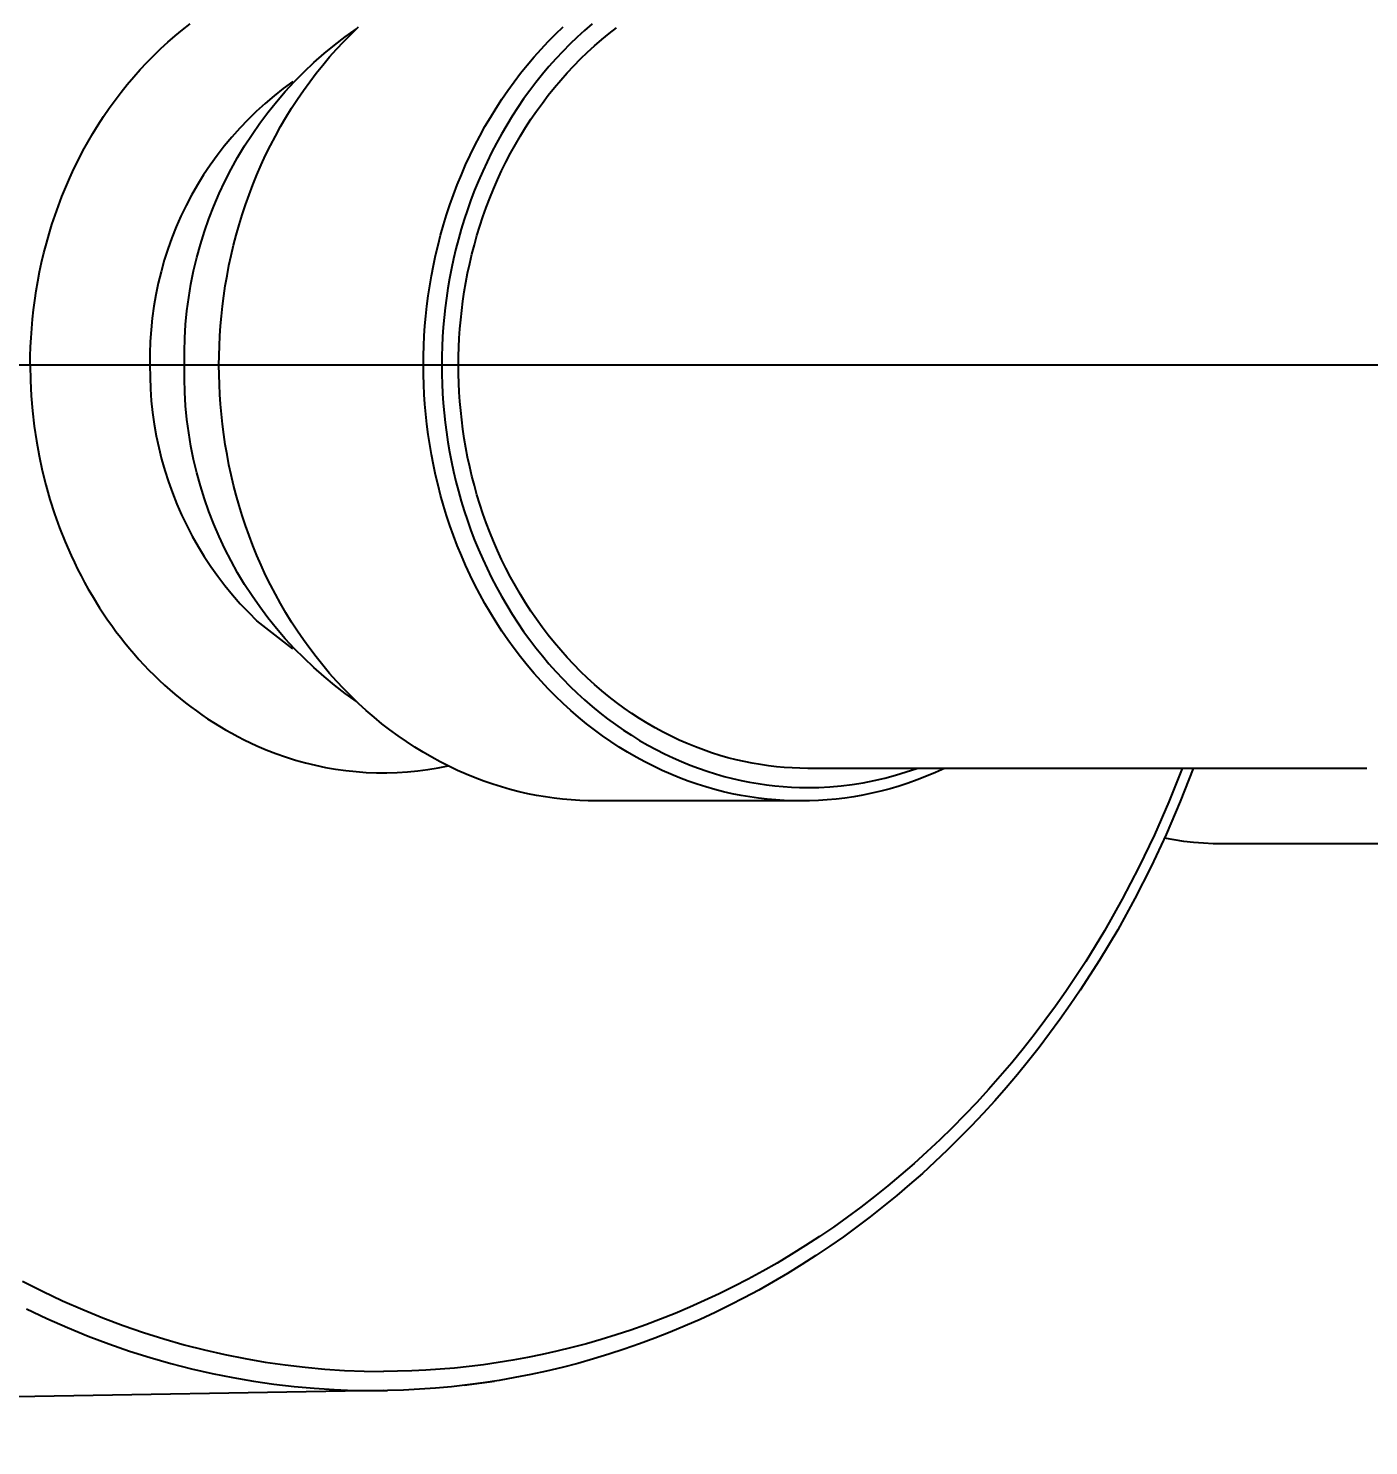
# Model space of a CAD drawing. Header units: metres. Extents: x 198 to 412, y -54 to 17.
# Drawn here: x 253.82543 to 253.86032, y 12.63675 to 12.67366 of the extents above; entities that cross this region are included whole.
import ezdxf

# ---------------------------------------------------------------- set-up
doc = ezdxf.new("R2010")
doc.units = ezdxf.units.M
doc.header["$LTSCALE"] = 10
for name, color, linetype in [('02', 2, 'Continuous'), ('TCOTA', 1, 'Continuous'), ('TM-REVEST', 252, 'Continuous')]:
    doc.layers.add(name, color=color, linetype=linetype)
doc.styles.add('ARIAL', font='arial.ttf')
doc.dimstyles.new('ST-COTA-25', dxfattribs={"dimscale": 0.25, "dimtxt": 0.18, "dimasz": 0.1, "dimexe": 0.18, "dimexo": 0.0625, "dimgap": 0.09, "dimtad": 1, "dimzin": 4, "dimdsep": 46, "dimtxsty": 'ARIAL', "dimblk1": 'COTA_N', "dimblk2": 'COTA_N', "dimsah": 1, "dimcen": 0.09, "dimclrd": 8, "dimclre": 8, "dimclrt": 1, "dimadec": 0, "dimazin": 0, "dimtfac": 1, "dimtix": 1, "dimtmove": 0, "dimatfit": 3, "dimldrblk": 'COTA_N', "dimfxl": 0.18, "dimtolj": 1, "dimtzin": 0, "dimarcsym": 0})

# ---------------------------------------------------------------- blocks, each defined once
blk = doc.blocks.new('A$C4ADF6893')
for p, q in [((0.012469, -0.138637), (0.012469, -0.15002)), ((0.0105, -0.14628), (0.0105, -0.160833)), ((0.012469, -0.15002), (0.012465, -0.150276)), ((0.012452, -0.150532), (0.01243, -0.150786)), ((0.012465, -0.150276), (0.012452, -0.150532)), ((0.0105, -0.150799), (0.011365, -0.151137)), ((0.01243, -0.150786), (0.012401, -0.151041)), ((0.0105, -0.151084), (0.011369, -0.151429)), ((0.011365, -0.151137), (0.012219, -0.151502)), ((0.012363, -0.151294), (0.012316, -0.151545)), ((0.012401, -0.151041), (0.012363, -0.151294)), ((0.011369, -0.151429), (0.012229, -0.151805)), ((0.012219, -0.151502), (0.01306, -0.151894)), ((0.012229, -0.151805), (0.013077, -0.15221)), ((0.01306, -0.151894), (0.013888, -0.152315)), ((0.013077, -0.15221), (0.01391, -0.152644)), ((0.013888, -0.152315), (0.014701, -0.152762)), ((0.01391, -0.152644), (0.014728, -0.153106)), ((0.014701, -0.152762), (0.015498, -0.153237)), ((0.014728, -0.153106), (0.015131, -0.153348)), ((0.015131, -0.153348), (0.015529, -0.153597)), ((0.015498, -0.153237), (0.016279, -0.153739)), ((0.015529, -0.153597), (0.015922, -0.153852)), ((0.015922, -0.153852), (0.01631, -0.154114)), ((0.016279, -0.153739), (0.016662, -0.154)), ((0.01631, -0.154114), (0.016692, -0.154383)), ((0.016662, -0.154), (0.017041, -0.154267)), ((0.017041, -0.154267), (0.017766, -0.154808)), ((0.016692, -0.154383), (0.017069, -0.154658)), ((0.017069, -0.154658), (0.01744, -0.154939)), ((0.01744, -0.154939), (0.017806, -0.155226)), ((0.017766, -0.154808), (0.018121, -0.155088)), ((0.017806, -0.155226), (0.018165, -0.15552)), ((0.018121, -0.155088), (0.018471, -0.155374)), ((0.018471, -0.155374), (0.018816, -0.155666)), ((0.018165, -0.15552), (0.018517, -0.155819)), ((0.018816, -0.155666), (0.019156, -0.155965)), ((0.018517, -0.155819), (0.018863, -0.156124)), ((0.018863, -0.156124), (0.019203, -0.156435)), ((0.019156, -0.155965), (0.01949, -0.156269)), ((0.019203, -0.156435), (0.019535, -0.156751)), ((0.01949, -0.156269), (0.019819, -0.15658)), ((0.019535, -0.156751), (0.01986, -0.157072)), ((0.019819, -0.15658), (0.020134, -0.156889)), ((0.01986, -0.157072), (0.020178, -0.157398)), ((0.020134, -0.156889), (0.020444, -0.157203)), ((0.020444, -0.157203), (0.020749, -0.157524)), ((0.0105, -0.157275), (0.010607, -0.157509)), ((0.010607, -0.157509), (0.010706, -0.157744)), ((0.020178, -0.157398), (0.020489, -0.157729)), ((0.020749, -0.157524), (0.021047, -0.157849)), ((0.010706, -0.157744), (0.010798, -0.15798)), ((0.020489, -0.157729), (0.020792, -0.158065)), ((0.021047, -0.157849), (0.021339, -0.158181)), ((0.010594, -0.158267), (0.0105, -0.157993)), ((0.010678, -0.158544), (0.010594, -0.158267)), ((0.010798, -0.15798), (0.010883, -0.158216)), ((0.010883, -0.158216), (0.01096, -0.158453)), ((0.020792, -0.158065), (0.021087, -0.158405)), ((0.021339, -0.158181), (0.021625, -0.158517)), ((0.010753, -0.158824), (0.010678, -0.158544)), ((0.01096, -0.158453), (0.01103, -0.158689)), ((0.01103, -0.158689), (0.011092, -0.158926)), ((0.021087, -0.158405), (0.021375, -0.158749)), ((0.021625, -0.158517), (0.021905, -0.158859)), ((0.010818, -0.159107), (0.010753, -0.158824)), ((0.011092, -0.158926), (0.011148, -0.159161)), ((0.021375, -0.158749), (0.021654, -0.159097)), ((0.021905, -0.158859), (0.022178, -0.159206)), ((0.010873, -0.159391), (0.010818, -0.159107)), ((0.010919, -0.159677), (0.010873, -0.159391)), ((0.011148, -0.159161), (0.011197, -0.159397)), ((0.011197, -0.159397), (0.011238, -0.159631)), ((0.021654, -0.159097), (0.021926, -0.15945)), ((0.021926, -0.15945), (0.02219, -0.159806)), ((0.022178, -0.159206), (0.022441, -0.159552)), ((0.010954, -0.159965), (0.010919, -0.159677)), ((0.011238, -0.159631), (0.011273, -0.159864)), ((0.02219, -0.159806), (0.022445, -0.160165)), ((0.022441, -0.159552), (0.022697, -0.159904)), ((0.010979, -0.160254), (0.010954, -0.159965)), ((0.011273, -0.159864), (0.011301, -0.160096)), ((0.011301, -0.160096), (0.011323, -0.160327)), ((0.022445, -0.160165), (0.022692, -0.160527)), ((0.022697, -0.159904), (0.022946, -0.16026)), ((0.010995, -0.160543), (0.010979, -0.160254)), ((0.011, -0.160833), (0.010995, -0.160543)), ((0.011323, -0.160327), (0.011338, -0.160556)), ((0.011338, -0.160556), (0.011347, -0.160783)), ((0.022692, -0.160527), (0.02293, -0.160893)), ((0.022946, -0.16026), (0.023188, -0.160621)), ((0.0105, -0.160833), (0.010497, -0.161035)), ((0.010997, -0.161044), (0.011, -0.160833)), ((0.011347, -0.160783), (0.01135, -0.161008)), ((0.02293, -0.160893), (0.02316, -0.161261)), ((0.023188, -0.160621), (0.023423, -0.160986)), ((0.01049, -0.161238), (0.010476, -0.161443)), ((0.010497, -0.161035), (0.01049, -0.161238)), ((0.010975, -0.161472), (0.010989, -0.161258)), ((0.010989, -0.161258), (0.010997, -0.161044)), ((0.011347, -0.161226), (0.011339, -0.161446)), ((0.01135, -0.161008), (0.011347, -0.161226)), ((0.01135, -0.161117), (0.01135, -0.16633)), ((0.02316, -0.161261), (0.023382, -0.161632)), ((0.023423, -0.160986), (0.023651, -0.161356)), ((0.010458, -0.16165), (0.010433, -0.161858)), ((0.010476, -0.161443), (0.010458, -0.16165)), ((0.010956, -0.161689), (0.010975, -0.161472)), ((0.011339, -0.161446), (0.011324, -0.161668)), ((0.023382, -0.161632), (0.023595, -0.162005)), ((0.023651, -0.161356), (0.023872, -0.161731)), ((0.010433, -0.161858), (0.010403, -0.162067)), ((0.010898, -0.162126), (0.01093, -0.161907)), ((0.01093, -0.161907), (0.010956, -0.161689)), ((0.011304, -0.161891), (0.011278, -0.162116)), ((0.011324, -0.161668), (0.011304, -0.161891)), ((0.023595, -0.162005), (0.0238, -0.162381)), ((0.023872, -0.161731), (0.024086, -0.162109)), ((0.010367, -0.162277), (0.010325, -0.162488)), ((0.010403, -0.162067), (0.010367, -0.162277)), ((0.010816, -0.162566), (0.01086, -0.162346)), ((0.01086, -0.162346), (0.010898, -0.162126)), ((0.011245, -0.162342), (0.011206, -0.162569)), ((0.011278, -0.162116), (0.011245, -0.162342)), ((0.0238, -0.162381), (0.023996, -0.162758)), ((0.024086, -0.162109), (0.024288, -0.162484)), ((0.010277, -0.162699), (0.010222, -0.162911)), ((0.010325, -0.162488), (0.010277, -0.162699)), ((0.010766, -0.162788), (0.010816, -0.162566)), ((0.011206, -0.162569), (0.011161, -0.162797)), ((0.023996, -0.162758), (0.024183, -0.163137)), ((0.024288, -0.162484), (0.024483, -0.162863)), ((0.010162, -0.163123), (0.010095, -0.163335)), ((0.010222, -0.162911), (0.010162, -0.163123)), ((0.010645, -0.163232), (0.010709, -0.16301)), ((0.010709, -0.16301), (0.010766, -0.162788)), ((0.011108, -0.163025), (0.01105, -0.163254)), ((0.011161, -0.162797), (0.011108, -0.163025)), ((0.024183, -0.163137), (0.024362, -0.163518)), ((0.024483, -0.162863), (0.02467, -0.163246)), ((0.010095, -0.163335), (0.010021, -0.163547)), ((0.010499, -0.163677), (0.010575, -0.163454)), ((0.010575, -0.163454), (0.010645, -0.163232)), ((0.010984, -0.163483), (0.010912, -0.163713)), ((0.01105, -0.163254), (0.010984, -0.163483)), ((0.02467, -0.163246), (0.024849, -0.163632)), ((0.009942, -0.163759), (0.009855, -0.16397)), ((0.010021, -0.163547), (0.009942, -0.163759)), ((0.010415, -0.163898), (0.010499, -0.163677)), ((0.010912, -0.163713), (0.010833, -0.163942)), ((0.024362, -0.163518), (0.024532, -0.1639)), ((0.024849, -0.163632), (0.025021, -0.164022)), ((0.009763, -0.16418), (0.009664, -0.16439)), ((0.009855, -0.16397), (0.009763, -0.16418)), ((0.010228, -0.16434), (0.010325, -0.16412)), ((0.010325, -0.16412), (0.010415, -0.163898)), ((0.010746, -0.164171), (0.010653, -0.164399)), ((0.010833, -0.163942), (0.010746, -0.164171)), ((0.024532, -0.1639), (0.024693, -0.164283)), ((0.025021, -0.164022), (0.025186, -0.164415)), ((0.009558, -0.164598), (0.009446, -0.164805)), ((0.009664, -0.16439), (0.009558, -0.164598)), ((0.010013, -0.164777), (0.010124, -0.164559)), ((0.010124, -0.164559), (0.010228, -0.16434)), ((0.010653, -0.164399), (0.010553, -0.164626)), ((0.024693, -0.164283), (0.024846, -0.164666)), ((0.025186, -0.164415), (0.025342, -0.164812)), ((0.009446, -0.164805), (0.009327, -0.16501)), ((0.009895, -0.164994), (0.010013, -0.164777)), ((0.010446, -0.164853), (0.010332, -0.165078)), ((0.010553, -0.164626), (0.010446, -0.164853)), ((0.024846, -0.164666), (0.024991, -0.165051)), ((0.025342, -0.164812), (0.02549, -0.165211)), ((0.009202, -0.165213), (0.00907, -0.165414)), ((0.009327, -0.16501), (0.009202, -0.165213)), ((0.00964, -0.165422), (0.009771, -0.165209)), ((0.009771, -0.165209), (0.009895, -0.164994)), ((0.01021, -0.165301), (0.010082, -0.165523)), ((0.010332, -0.165078), (0.01021, -0.165301)), ((0.024991, -0.165051), (0.025127, -0.165436)), ((0.02549, -0.165211), (0.025628, -0.165608)), ((0.008933, -0.165613), (0.008788, -0.165809)), ((0.00907, -0.165414), (0.008933, -0.165613)), ((0.009358, -0.165841), (0.009502, -0.165632)), ((0.009502, -0.165632), (0.00964, -0.165422)), ((0.010082, -0.165523), (0.009947, -0.165743)), ((0.025127, -0.165436), (0.025254, -0.165821)), ((0.025628, -0.165608), (0.025759, -0.166008)), ((-0.008638, -0.166003), (-0.008788, -0.165809)), ((-0.008482, -0.166194), (-0.008638, -0.166003)), ((0.008638, -0.166003), (0.008482, -0.166194)), ((0.008788, -0.165809), (0.008638, -0.166003)), ((0.00905, -0.166249), (0.009207, -0.166046)), ((0.009207, -0.166046), (0.009358, -0.165841)), ((0.009805, -0.16596), (0.009656, -0.166175)), ((0.009947, -0.165743), (0.009805, -0.16596)), ((0.025254, -0.165821), (0.025373, -0.166207)), ((0.025759, -0.166008), (0.025881, -0.166411)), ((-0.008886, -0.166449), (-0.008716, -0.166645)), ((-0.00832, -0.166381), (-0.008482, -0.166194)), ((-0.008152, -0.166565), (-0.00832, -0.166381)), ((0.00832, -0.166381), (0.008152, -0.166565)), ((0.008482, -0.166194), (0.00832, -0.166381)), ((0.008716, -0.166645), (0.008886, -0.166449)), ((0.008886, -0.166449), (0.00905, -0.166249)), ((0.0095, -0.166387), (0.009338, -0.166597)), ((0.009656, -0.166175), (0.0095, -0.166387)), ((0.01135, -0.16633), (0.011347, -0.166548)), ((0.025373, -0.166207), (0.025484, -0.166592)), ((0.025881, -0.166411), (0.025995, -0.166815)), ((-0.008716, -0.166645), (-0.00854, -0.166838)), ((-0.007978, -0.166746), (-0.008152, -0.166565)), ((-0.007799, -0.166922), (-0.007978, -0.166746)), ((0.007978, -0.166746), (0.007799, -0.166922)), ((0.008152, -0.166565), (0.007978, -0.166746)), ((0.00854, -0.166838), (0.008716, -0.166645)), ((0.009169, -0.166803), (0.008993, -0.167005)), ((0.009338, -0.166597), (0.009169, -0.166803)), ((0.011339, -0.166769), (0.011324, -0.16699)), ((0.011347, -0.166548), (0.011339, -0.166769)), ((0.025484, -0.166592), (0.025586, -0.166977)), ((0.025995, -0.166815), (0.026101, -0.167223)), ((-0.00854, -0.166838), (-0.008358, -0.167027)), ((-0.008358, -0.167027), (-0.00817, -0.167212)), ((-0.007614, -0.167095), (-0.007799, -0.166922)), ((-0.007425, -0.167264), (-0.007614, -0.167095)), ((0.007614, -0.167095), (0.007425, -0.167264)), ((0.007799, -0.166922), (0.007614, -0.167095)), ((0.00817, -0.167212), (0.008358, -0.167027)), ((0.008358, -0.167027), (0.00854, -0.166838)), ((0.008993, -0.167005), (0.008812, -0.167204)), ((0.011324, -0.16699), (0.011304, -0.167214)), ((0.025586, -0.166977), (0.02568, -0.167362)), ((-0.008624, -0.167399), (-0.008812, -0.167204)), ((-0.00843, -0.16759), (-0.008624, -0.167399)), ((-0.00817, -0.167212), (-0.007977, -0.167393)), ((-0.007977, -0.167393), (-0.007778, -0.16757)), ((-0.007778, -0.16757), (-0.007574, -0.167742)), ((-0.00723, -0.167428), (-0.007425, -0.167264)), ((-0.007031, -0.167588), (-0.00723, -0.167428)), ((0.00723, -0.167428), (0.007031, -0.167588)), ((0.007425, -0.167264), (0.00723, -0.167428)), ((0.007574, -0.167742), (0.007778, -0.16757)), ((0.007778, -0.16757), (0.007977, -0.167393)), ((0.007977, -0.167393), (0.00817, -0.167212)), ((0.008624, -0.167399), (0.00843, -0.16759)), ((0.008812, -0.167204), (0.008624, -0.167399)), ((0.011278, -0.167438), (0.011245, -0.167664)), ((0.011304, -0.167214), (0.011278, -0.167438)), ((0.02568, -0.167362), (0.025766, -0.167746)), ((0.026101, -0.167223), (0.026198, -0.167632)), ((-0.008231, -0.167777), (-0.00843, -0.16759)), ((-0.008026, -0.167959), (-0.008231, -0.167777)), ((-0.007574, -0.167742), (-0.007365, -0.167909)), ((-0.007365, -0.167909), (-0.007152, -0.168072)), ((-0.006826, -0.167743), (-0.007031, -0.167588)), ((-0.006618, -0.167893), (-0.006826, -0.167743)), ((-0.006406, -0.168039), (-0.006618, -0.167893)), ((0.006618, -0.167893), (0.006406, -0.168039)), ((0.006826, -0.167743), (0.006618, -0.167893)), ((0.007031, -0.167588), (0.006826, -0.167743)), ((0.007152, -0.168072), (0.007365, -0.167909)), ((0.007365, -0.167909), (0.007574, -0.167742)), ((0.008231, -0.167777), (0.008026, -0.167959)), ((0.00843, -0.16759), (0.008231, -0.167777)), ((0.011206, -0.167891), (0.011161, -0.168119)), ((0.011245, -0.167664), (0.011206, -0.167891)), ((0.025766, -0.167746), (0.025844, -0.168129)), ((0.026198, -0.167632), (0.026287, -0.168043)), ((-0.007815, -0.168137), (-0.008026, -0.167959)), ((-0.0076, -0.16831), (-0.007815, -0.168137)), ((-0.007152, -0.168072), (-0.006933, -0.16823)), ((-0.006933, -0.16823), (-0.006711, -0.168382)), ((-0.006189, -0.168179), (-0.006406, -0.168039)), ((-0.005969, -0.168315), (-0.006189, -0.168179)), ((0.006189, -0.168179), (0.005969, -0.168315)), ((0.006406, -0.168039), (0.006189, -0.168179)), ((0.006711, -0.168382), (0.006933, -0.16823)), ((0.006933, -0.16823), (0.007152, -0.168072)), ((0.007815, -0.168137), (0.0076, -0.16831)), ((0.008026, -0.167959), (0.007815, -0.168137)), ((0.011161, -0.168119), (0.011108, -0.168348)), ((0.025844, -0.168129), (0.025914, -0.168511)), ((0.026287, -0.168043), (0.026368, -0.168456)), ((-0.007379, -0.168477), (-0.0076, -0.16831)), ((-0.007154, -0.16864), (-0.007379, -0.168477)), ((-0.006924, -0.168797), (-0.007154, -0.16864)), ((-0.006711, -0.168382), (-0.006484, -0.168529)), ((-0.006484, -0.168529), (-0.006253, -0.168671)), ((-0.006253, -0.168671), (-0.006019, -0.168807)), ((-0.005746, -0.168445), (-0.005969, -0.168315)), ((-0.005519, -0.16857), (-0.005746, -0.168445)), ((-0.005289, -0.168689), (-0.005519, -0.16857)), ((0.005519, -0.16857), (0.005289, -0.168689)), ((0.005746, -0.168445), (0.005519, -0.16857)), ((0.005969, -0.168315), (0.005746, -0.168445)), ((0.006019, -0.168807), (0.006253, -0.168671)), ((0.006253, -0.168671), (0.006484, -0.168529)), ((0.006484, -0.168529), (0.006711, -0.168382)), ((0.007154, -0.16864), (0.006924, -0.168797)), ((0.007379, -0.168477), (0.007154, -0.16864)), ((0.0076, -0.16831), (0.007379, -0.168477)), ((0.01105, -0.168577), (0.010984, -0.168806)), ((0.011108, -0.168348), (0.01105, -0.168577)), ((0.025914, -0.168511), (0.025977, -0.168892)), ((0.026368, -0.168456), (0.026439, -0.168867)), ((-0.00669, -0.168949), (-0.006924, -0.168797)), ((-0.006452, -0.169095), (-0.00669, -0.168949)), ((-0.006019, -0.168807), (-0.005782, -0.168938)), ((-0.005782, -0.168938), (-0.005541, -0.169063)), ((-0.005057, -0.168803), (-0.005289, -0.168689)), ((-0.004823, -0.168911), (-0.005057, -0.168803)), ((-0.004586, -0.169014), (-0.004823, -0.168911)), ((-0.004347, -0.169111), (-0.004586, -0.169014)), ((0.004586, -0.169014), (0.004347, -0.169111)), ((0.004823, -0.168911), (0.004586, -0.169014)), ((0.005057, -0.168803), (0.004823, -0.168911)), ((0.005289, -0.168689), (0.005057, -0.168803)), ((0.005541, -0.169063), (0.005782, -0.168938)), ((0.005782, -0.168938), (0.006019, -0.168807)), ((0.00669, -0.168949), (0.006452, -0.169095)), ((0.006924, -0.168797), (0.00669, -0.168949)), ((0.010912, -0.169035), (0.010833, -0.169265)), ((0.010984, -0.168806), (0.010912, -0.169035)), ((0.025977, -0.168892), (0.026031, -0.169271)), ((0.026439, -0.168867), (0.026502, -0.16928)), ((0.026567, -0.169781), (0.026458, -0.168988)), ((-0.006211, -0.169236), (-0.006452, -0.169095)), ((-0.005966, -0.169371), (-0.006211, -0.169236)), ((-0.005718, -0.1695), (-0.005966, -0.169371)), ((-0.005541, -0.169063), (-0.005298, -0.169183)), ((-0.005298, -0.169183), (-0.005052, -0.169296)), ((-0.005052, -0.169296), (-0.004804, -0.169404)), ((-0.004804, -0.169404), (-0.004554, -0.169506)), ((-0.004107, -0.169203), (-0.004347, -0.169111)), ((-0.003865, -0.169289), (-0.004107, -0.169203)), ((-0.003622, -0.169369), (-0.003865, -0.169289)), ((-0.003378, -0.169444), (-0.003622, -0.169369)), ((0.003622, -0.169369), (0.003378, -0.169444)), ((0.003865, -0.169289), (0.003622, -0.169369)), ((0.004107, -0.169203), (0.003865, -0.169289)), ((0.004347, -0.169111), (0.004107, -0.169203)), ((0.004554, -0.169506), (0.004804, -0.169404)), ((0.004804, -0.169404), (0.005052, -0.169296)), ((0.005052, -0.169296), (0.005298, -0.169183)), ((0.005298, -0.169183), (0.005541, -0.169063)), ((0.005966, -0.169371), (0.005718, -0.1695)), ((0.006211, -0.169236), (0.005966, -0.169371)), ((0.006452, -0.169095), (0.006211, -0.169236)), ((0.010833, -0.169265), (0.010746, -0.169493)), ((0.026031, -0.169271), (0.026078, -0.16965)), ((0.026502, -0.16928), (0.026557, -0.169694)), ((-0.005467, -0.169623), (-0.005718, -0.1695)), ((-0.005213, -0.16974), (-0.005467, -0.169623)), ((-0.004957, -0.169851), (-0.005213, -0.16974)), ((-0.004554, -0.169506), (-0.004302, -0.169602)), ((-0.004302, -0.169602), (-0.004049, -0.169692)), ((-0.004049, -0.169692), (-0.003795, -0.169776)), ((-0.003795, -0.169776), (-0.003539, -0.169854)), ((-0.003134, -0.169513), (-0.003378, -0.169444)), ((-0.002889, -0.169576), (-0.003134, -0.169513)), ((-0.002644, -0.169634), (-0.002889, -0.169576)), ((-0.002399, -0.169687), (-0.002644, -0.169634)), ((-0.002155, -0.169734), (-0.002399, -0.169687)), ((-0.001911, -0.169776), (-0.002155, -0.169734)), ((-0.001667, -0.169812), (-0.001911, -0.169776)), ((0.001911, -0.169776), (0.001667, -0.169812)), ((0.002155, -0.169734), (0.001911, -0.169776)), ((0.002399, -0.169687), (0.002155, -0.169734)), ((0.002644, -0.169634), (0.002399, -0.169687)), ((0.002889, -0.169576), (0.002644, -0.169634)), ((0.003134, -0.169513), (0.002889, -0.169576)), ((0.003378, -0.169444), (0.003134, -0.169513)), ((0.003539, -0.169854), (0.003795, -0.169776)), ((0.003795, -0.169776), (0.004049, -0.169692)), ((0.004049, -0.169692), (0.004302, -0.169602)), ((0.004302, -0.169602), (0.004554, -0.169506)), ((0.005213, -0.16974), (0.004957, -0.169851)), ((0.005467, -0.169623), (0.005213, -0.16974)), ((0.005718, -0.1695), (0.005467, -0.169623)), ((0.010653, -0.169722), (0.010553, -0.169949)), ((0.010746, -0.169493), (0.010653, -0.169722)), ((0.026078, -0.16965), (0.026117, -0.170026)), ((0.026557, -0.169694), (0.026603, -0.170109)), ((-0.004699, -0.169957), (-0.004957, -0.169851)), ((-0.004439, -0.170055), (-0.004699, -0.169957)), ((-0.004178, -0.170148), (-0.004439, -0.170055)), ((-0.003915, -0.170235), (-0.004178, -0.170148)), ((-0.003539, -0.169854), (-0.003283, -0.169926)), ((-0.003283, -0.169926), (-0.003027, -0.169993)), ((-0.003027, -0.169993), (-0.00277, -0.170053)), ((-0.00277, -0.170053), (-0.002514, -0.170108)), ((-0.002514, -0.170108), (-0.002257, -0.170158)), ((-0.001425, -0.169843), (-0.001667, -0.169812)), ((-0.001183, -0.169869), (-0.001425, -0.169843)), ((-0.000943, -0.169891), (-0.001183, -0.169869)), ((-0.000705, -0.169907), (-0.000943, -0.169891)), ((-0.000468, -0.169918), (-0.000705, -0.169907)), ((-0.000233, -0.169925), (-0.000468, -0.169918)), ((0, -0.169927), (-0.000233, -0.169925)), ((0.000233, -0.169925), (0, -0.169927)), ((0.000468, -0.169918), (0.000233, -0.169925)), ((0.000705, -0.169907), (0.000468, -0.169918)), ((0.000943, -0.169891), (0.000705, -0.169907)), ((0.001183, -0.169869), (0.000943, -0.169891)), ((0.001425, -0.169843), (0.001183, -0.169869)), ((0.001667, -0.169812), (0.001425, -0.169843)), ((0.002257, -0.170158), (0.002514, -0.170108)), ((0.002514, -0.170108), (0.00277, -0.170053)), ((0.00277, -0.170053), (0.003027, -0.169993)), ((0.003027, -0.169993), (0.003283, -0.169926)), ((0.003283, -0.169926), (0.003539, -0.169854)), ((0.004178, -0.170148), (0.003915, -0.170235)), ((0.004439, -0.170055), (0.004178, -0.170148)), ((0.004699, -0.169957), (0.004439, -0.170055)), ((0.004957, -0.169851), (0.004699, -0.169957)), ((0.010553, -0.169949), (0.010446, -0.170175)), ((0.026117, -0.170026), (0.026149, -0.170401)), ((0.026603, -0.170109), (0.026641, -0.170525)), ((-0.003652, -0.170316), (-0.003915, -0.170235)), ((-0.003388, -0.17039), (-0.003652, -0.170316)), ((-0.003123, -0.170459), (-0.003388, -0.17039)), ((-0.002858, -0.170522), (-0.003123, -0.170459)), ((-0.002594, -0.170579), (-0.002858, -0.170522)), ((-0.002257, -0.170158), (-0.002002, -0.170201)), ((-0.002002, -0.170201), (-0.001747, -0.17024)), ((-0.001747, -0.17024), (-0.001493, -0.170272)), ((-0.001493, -0.170272), (-0.00124, -0.1703)), ((-0.00124, -0.1703), (-0.000988, -0.170322)), ((-0.000988, -0.170322), (-0.000739, -0.170339)), ((-0.000739, -0.170339), (-0.00049, -0.170351)), ((-0.00049, -0.170351), (-0.000244, -0.170358)), ((-0.000244, -0.170358), (0, -0.170361)), ((0, -0.170361), (0.000244, -0.170358)), ((0.000244, -0.170358), (0.00049, -0.170351)), ((0.00049, -0.170351), (0.000739, -0.170339)), ((0.000739, -0.170339), (0.000988, -0.170322)), ((0.000988, -0.170322), (0.00124, -0.1703)), ((0.00124, -0.1703), (0.001493, -0.170272)), ((0.001493, -0.170272), (0.001747, -0.17024)), ((0.001747, -0.17024), (0.002002, -0.170201)), ((0.002002, -0.170201), (0.002257, -0.170158)), ((0.002858, -0.170522), (0.002594, -0.170579)), ((0.003123, -0.170459), (0.002858, -0.170522)), ((0.003388, -0.17039), (0.003123, -0.170459)), ((0.003652, -0.170316), (0.003388, -0.17039)), ((0.003915, -0.170235), (0.003652, -0.170316)), ((0.010332, -0.1704), (0.01021, -0.170624)), ((0.010446, -0.170175), (0.010332, -0.1704)), ((0.010489, -0.170456), (0.010437, -0.170193)), ((0.010532, -0.170721), (0.010489, -0.170456)), ((0.026149, -0.170401), (0.026173, -0.170774)), ((-0.002329, -0.170629), (-0.002594, -0.170579)), ((-0.002065, -0.170674), (-0.002329, -0.170629)), ((-0.001802, -0.170714), (-0.002065, -0.170674)), ((-0.00154, -0.170748), (-0.001802, -0.170714)), ((-0.001279, -0.170776), (-0.00154, -0.170748)), ((-0.00102, -0.170799), (-0.001279, -0.170776)), ((-0.000762, -0.170816), (-0.00102, -0.170799)), ((-0.000506, -0.170829), (-0.000762, -0.170816)), ((-0.000252, -0.170836), (-0.000506, -0.170829)), ((0, -0.170839), (-0.000252, -0.170836)), ((0.000252, -0.170836), (0, -0.170839)), ((0.000506, -0.170829), (0.000252, -0.170836)), ((0.000762, -0.170816), (0.000506, -0.170829)), ((0.00102, -0.170799), (0.000762, -0.170816)), ((0.001279, -0.170776), (0.00102, -0.170799)), ((0.00154, -0.170748), (0.001279, -0.170776)), ((0.001802, -0.170714), (0.00154, -0.170748)), ((0.002065, -0.170674), (0.001802, -0.170714)), ((0.002329, -0.170629), (0.002065, -0.170674)), ((0.002594, -0.170579), (0.002329, -0.170629)), ((0.010082, -0.170846), (0.009947, -0.171065)), ((0.01021, -0.170624), (0.010082, -0.170846)), ((0.010567, -0.170987), (0.010532, -0.170721)), ((0.026173, -0.170774), (0.026191, -0.171144)), ((0.026641, -0.170525), (0.02667, -0.170942)), ((0.009947, -0.171065), (0.009805, -0.171283)), ((0.010592, -0.171254), (0.010567, -0.170987)), ((0.010608, -0.171521), (0.010592, -0.171254)), ((0.026191, -0.171144), (0.026201, -0.171513)), ((0.02667, -0.170942), (0.02669, -0.171359)), ((0.009656, -0.171498), (0.0095, -0.17171)), ((0.009805, -0.171283), (0.009656, -0.171498)), ((0.010616, -0.171789), (0.010608, -0.171521)), ((0.026201, -0.171513), (0.026205, -0.171879)), ((0.02669, -0.171359), (0.026701, -0.171777)), ((0.009338, -0.171919), (0.009169, -0.172125)), ((0.0095, -0.17171), (0.009338, -0.171919)), ((0.010615, -0.172058), (0.010616, -0.171789)), ((0.026198, -0.172383), (0.026205, -0.171879)), ((0.026705, -0.172127), (0.026701, -0.171777)), ((0.026703, -0.171871), (0.027247, -0.203008)), ((0.008993, -0.172328), (0.008812, -0.172527)), ((0.009169, -0.172125), (0.008993, -0.172328)), ((0.010585, -0.172593), (0.010604, -0.172325)), ((0.010604, -0.172325), (0.010615, -0.172058)), ((0.026698, -0.17264), (0.026705, -0.172127)), ((-0.008624, -0.172722), (-0.008812, -0.172527)), ((-0.008551, -0.172872), (-0.008757, -0.172585)), ((-0.00843, -0.172913), (-0.008624, -0.172722)), ((0.008624, -0.172722), (0.00843, -0.172913)), ((0.008757, -0.172585), (0.008551, -0.172872)), ((0.008812, -0.172527), (0.008624, -0.172722)), ((0.010557, -0.17286), (0.010585, -0.172593)), ((0.026178, -0.172891), (0.026198, -0.172383)), ((0.026678, -0.173158), (0.026698, -0.17264)), ((-0.008336, -0.173152), (-0.008551, -0.172872)), ((-0.008231, -0.1731), (-0.00843, -0.172913)), ((-0.008026, -0.173282), (-0.008231, -0.1731)), ((0.008231, -0.1731), (0.008026, -0.173282)), ((0.00843, -0.172913), (0.008231, -0.1731)), ((0.008551, -0.172872), (0.008336, -0.173152)), ((0.01052, -0.173125), (0.010557, -0.17286)), ((0.026145, -0.173403), (0.026178, -0.172891)), ((-0.008112, -0.173425), (-0.008336, -0.173152)), ((-0.007878, -0.17369), (-0.008112, -0.173425)), ((-0.007815, -0.173459), (-0.008026, -0.173282)), ((-0.0076, -0.173632), (-0.007815, -0.173459)), ((0.007815, -0.173459), (0.0076, -0.173632)), ((0.008026, -0.173282), (0.007815, -0.173459)), ((0.008112, -0.173425), (0.007878, -0.17369)), ((0.008336, -0.173152), (0.008112, -0.173425)), ((0.010419, -0.173652), (0.010474, -0.17339)), ((0.010474, -0.17339), (0.01052, -0.173125)), ((0.026099, -0.173919), (0.026145, -0.173403)), ((0.026644, -0.17368), (0.026678, -0.173158)), ((-0.007635, -0.173947), (-0.007878, -0.17369)), ((-0.007379, -0.1738), (-0.0076, -0.173632)), ((-0.007154, -0.173963), (-0.007379, -0.1738)), ((0.007379, -0.1738), (0.007154, -0.173963)), ((0.0076, -0.173632), (0.007379, -0.1738)), ((0.007878, -0.17369), (0.007635, -0.173947)), ((0.010356, -0.173913), (0.010419, -0.173652)), ((0.026597, -0.174205), (0.026644, -0.17368)), ((-0.007384, -0.174195), (-0.007635, -0.173947)), ((-0.007124, -0.174435), (-0.007384, -0.174195)), ((-0.006924, -0.17412), (-0.007154, -0.173963)), ((-0.00669, -0.174272), (-0.006924, -0.17412)), ((0.006924, -0.17412), (0.00669, -0.174272)), ((0.007154, -0.173963), (0.006924, -0.17412)), ((0.007384, -0.174195), (0.007124, -0.174435)), ((0.007635, -0.173947), (0.007384, -0.174195)), ((0.010203, -0.174427), (0.010284, -0.174171)), ((0.010284, -0.174171), (0.010356, -0.173913)), ((0.026038, -0.174437), (0.026099, -0.173919)), ((0.026534, -0.174734), (0.026597, -0.174205)), ((-0.007386, -0.174239), (-0.007204, -0.174487)), ((-0.007204, -0.174487), (-0.007014, -0.174728)), ((-0.006856, -0.174665), (-0.007124, -0.174435)), ((-0.006452, -0.174418), (-0.00669, -0.174272)), ((-0.006211, -0.174559), (-0.006452, -0.174418)), ((-0.005966, -0.174694), (-0.006211, -0.174559)), ((0.006211, -0.174559), (0.005966, -0.174694)), ((0.006452, -0.174418), (0.006211, -0.174559)), ((0.00669, -0.174272), (0.006452, -0.174418)), ((0.007386, -0.174239), (0.006655, -0.175176)), ((0.007124, -0.174435), (0.006856, -0.174665)), ((0.010114, -0.17468), (0.010203, -0.174427)), ((0.025962, -0.174959), (0.026038, -0.174437)), ((-0.007014, -0.174728), (-0.006815, -0.174962)), ((-0.006581, -0.174887), (-0.006856, -0.174665)), ((-0.006298, -0.175099), (-0.006581, -0.174887)), ((-0.005718, -0.174823), (-0.005966, -0.174694)), ((-0.005467, -0.174946), (-0.005718, -0.174823)), ((-0.005213, -0.175063), (-0.005467, -0.174946)), ((0.005467, -0.174946), (0.005213, -0.175063)), ((0.005718, -0.174823), (0.005467, -0.174946)), ((0.005966, -0.174694), (0.005718, -0.174823)), ((0.006581, -0.174887), (0.006298, -0.175099)), ((0.006856, -0.174665), (0.006581, -0.174887)), ((0.009911, -0.175176), (0.010017, -0.17493)), ((0.010017, -0.17493), (0.010114, -0.17468)), ((0.026458, -0.175265), (0.026534, -0.174734)), ((-0.006815, -0.174962), (-0.006608, -0.17519)), ((-0.006608, -0.17519), (-0.006393, -0.175409)), ((-0.006008, -0.175301), (-0.006298, -0.175099)), ((-0.005712, -0.175493), (-0.006008, -0.175301)), ((-0.004957, -0.175174), (-0.005213, -0.175063)), ((-0.004699, -0.175279), (-0.004957, -0.175174)), ((-0.004439, -0.175378), (-0.004699, -0.175279)), ((0.004699, -0.175279), (0.004439, -0.175378)), ((0.004957, -0.175174), (0.004699, -0.175279)), ((0.005213, -0.175063), (0.004957, -0.175174)), ((0.006008, -0.175301), (0.005712, -0.175493)), ((0.006298, -0.175099), (0.006008, -0.175301)), ((0.006437, -0.175396), (0.006655, -0.175176)), ((0.009835, -0.175343), (0.009911, -0.175176)), ((0.025872, -0.175483), (0.025962, -0.174959)), ((0.026366, -0.1758), (0.026458, -0.175265)), ((-0.006393, -0.175409), (-0.006171, -0.175622)), ((-0.006171, -0.175622), (-0.005941, -0.175826)), ((-0.005409, -0.175675), (-0.005712, -0.175493)), ((-0.0051, -0.175846), (-0.005409, -0.175675)), ((-0.004178, -0.175471), (-0.004439, -0.175378)), ((-0.003915, -0.175558), (-0.004178, -0.175471)), ((-0.003652, -0.175638), (-0.003915, -0.175558)), ((-0.003388, -0.175713), (-0.003652, -0.175638)), ((0.003652, -0.175638), (0.003388, -0.175713)), ((0.003915, -0.175558), (0.003652, -0.175638)), ((0.004178, -0.175471), (0.003915, -0.175558)), ((0.004439, -0.175378), (0.004178, -0.175471)), ((0.005409, -0.175675), (0.0051, -0.175846)), ((0.005712, -0.175493), (0.005409, -0.175675)), ((0.005979, -0.175811), (0.006212, -0.175607)), ((0.006212, -0.175607), (0.006437, -0.175396)), ((0.009587, -0.175831), (0.009673, -0.17567)), ((0.009673, -0.17567), (0.009756, -0.175507)), ((0.009756, -0.175507), (0.009835, -0.175343)), ((0.025767, -0.176009), (0.025872, -0.175483)), ((-0.005941, -0.175826), (-0.005705, -0.176023)), ((-0.005705, -0.176023), (-0.005462, -0.176211)), ((-0.004785, -0.176007), (-0.0051, -0.175846)), ((-0.004466, -0.176157), (-0.004785, -0.176007)), ((-0.003123, -0.175782), (-0.003388, -0.175713)), ((-0.002858, -0.175844), (-0.003123, -0.175782)), ((-0.002594, -0.175901), (-0.002858, -0.175844)), ((-0.002329, -0.175952), (-0.002594, -0.175901)), ((-0.002065, -0.175997), (-0.002329, -0.175952)), ((-0.001802, -0.176036), (-0.002065, -0.175997)), ((-0.00154, -0.17607), (-0.001802, -0.176036)), ((0.001802, -0.176036), (0.00154, -0.17607)), ((0.002065, -0.175997), (0.001802, -0.176036)), ((0.002329, -0.175952), (0.002065, -0.175997)), ((0.002594, -0.175901), (0.002329, -0.175952)), ((0.002858, -0.175844), (0.002594, -0.175901)), ((0.003123, -0.175782), (0.002858, -0.175844)), ((0.003388, -0.175713), (0.003123, -0.175782)), ((0.004785, -0.176007), (0.004466, -0.176157)), ((0.0051, -0.175846), (0.004785, -0.176007)), ((0.005495, -0.176195), (0.00574, -0.176007)), ((0.00574, -0.176007), (0.005979, -0.175811)), ((0.009404, -0.176148), (0.009497, -0.175991)), ((0.009497, -0.175991), (0.009587, -0.175831)), ((0.025647, -0.176537), (0.025767, -0.176009)), ((0.026259, -0.176336), (0.026366, -0.1758)), ((-0.005462, -0.176211), (-0.005212, -0.17639)), ((-0.005212, -0.17639), (-0.004956, -0.176561)), ((-0.004141, -0.176296), (-0.004466, -0.176157)), ((-0.003811, -0.176424), (-0.004141, -0.176296)), ((-0.003478, -0.17654), (-0.003811, -0.176424)), ((-0.001279, -0.176099), (-0.00154, -0.17607)), ((-0.00102, -0.176121), (-0.001279, -0.176099)), ((-0.000762, -0.176139), (-0.00102, -0.176121)), ((-0.000506, -0.176151), (-0.000762, -0.176139)), ((-0.000252, -0.176159), (-0.000506, -0.176151)), ((0, -0.176161), (-0.000252, -0.176159)), ((0.000252, -0.176159), (0, -0.176161)), ((0.000506, -0.176151), (0.000252, -0.176159)), ((0.000762, -0.176139), (0.000506, -0.176151)), ((0.00102, -0.176121), (0.000762, -0.176139)), ((0.001279, -0.176099), (0.00102, -0.176121)), ((0.00154, -0.17607), (0.001279, -0.176099)), ((0.003811, -0.176424), (0.003478, -0.17654)), ((0.004141, -0.176296), (0.003811, -0.176424)), ((0.004466, -0.176157), (0.004141, -0.176296)), ((0.004985, -0.176544), (0.005243, -0.176374)), ((0.005243, -0.176374), (0.005495, -0.176195)), ((0.009208, -0.176457), (0.009308, -0.176303)), ((0.009308, -0.176303), (0.009404, -0.176148)), ((0.026136, -0.176873), (0.026259, -0.176336)), ((-0.004956, -0.176561), (-0.004695, -0.176722)), ((-0.004695, -0.176722), (-0.004428, -0.176875)), ((-0.00314, -0.176645), (-0.003478, -0.17654)), ((-0.0028, -0.176739), (-0.00314, -0.176645)), ((-0.002456, -0.176821), (-0.0028, -0.176739)), ((0.0028, -0.176739), (0.002456, -0.176821)), ((0.00314, -0.176645), (0.0028, -0.176739)), ((0.003478, -0.17654), (0.00314, -0.176645)), ((0.004452, -0.176858), (0.004721, -0.176706)), ((0.004721, -0.176706), (0.004985, -0.176544)), ((0.008901, -0.176893), (0.009006, -0.176749)), ((0.009006, -0.176749), (0.009109, -0.176604)), ((0.009109, -0.176604), (0.009208, -0.176457)), ((0.025511, -0.177066), (0.025647, -0.176537)), ((-0.008735, -0.177107), (-0.008887, -0.176911)), ((-0.008577, -0.1773), (-0.008735, -0.177107)), ((-0.004428, -0.176875), (-0.004156, -0.177018)), ((-0.004156, -0.177018), (-0.003879, -0.177151)), ((-0.003879, -0.177151), (-0.003598, -0.177275)), ((-0.00211, -0.176891), (-0.002456, -0.176821)), ((-0.001761, -0.176949), (-0.00211, -0.176891)), ((-0.001411, -0.176995), (-0.001761, -0.176949)), ((-0.001059, -0.177029), (-0.001411, -0.176995)), ((-0.000707, -0.177052), (-0.001059, -0.177029)), ((-0.000353, -0.177062), (-0.000707, -0.177052)), ((0, -0.17706), (-0.000353, -0.177062)), ((0.000353, -0.177062), (0, -0.17706)), ((0.000707, -0.177052), (0.000353, -0.177062)), ((0.001059, -0.177029), (0.000707, -0.177052)), ((0.001411, -0.176995), (0.001059, -0.177029)), ((0.001761, -0.176949), (0.001411, -0.176995)), ((0.00211, -0.176891), (0.001761, -0.176949)), ((0.002456, -0.176821), (0.00211, -0.176891)), ((0.003617, -0.177259), (0.0039, -0.177135)), ((0.0039, -0.177135), (0.004178, -0.177002)), ((0.004178, -0.177002), (0.004452, -0.176858)), ((0.008682, -0.177173), (0.008793, -0.177034)), ((0.008793, -0.177034), (0.008901, -0.176893)), ((0.02536, -0.177595), (0.025511, -0.177066)), ((0.025998, -0.177412), (0.026136, -0.176873)), ((-0.008413, -0.177489), (-0.008577, -0.1773)), ((-0.008243, -0.177675), (-0.008413, -0.177489)), ((-0.003598, -0.177275), (-0.003312, -0.177389)), ((-0.003312, -0.177389), (-0.003023, -0.177492)), ((-0.003023, -0.177492), (-0.00273, -0.177586)), ((0.002744, -0.177572), (0.003039, -0.177478)), ((0.003039, -0.177478), (0.003329, -0.177374)), ((0.003329, -0.177374), (0.003617, -0.177259)), ((0.008334, -0.177577), (0.008452, -0.177445)), ((0.008452, -0.177445), (0.008568, -0.17731)), ((0.008568, -0.17731), (0.008682, -0.177173)), ((0.025844, -0.177952), (0.025998, -0.177412)), ((-0.008067, -0.177858), (-0.008243, -0.177675)), ((-0.007886, -0.178037), (-0.008067, -0.177858)), ((-0.00273, -0.177586), (-0.002434, -0.17767)), ((-0.002434, -0.17767), (-0.002136, -0.177743)), ((-0.002136, -0.177743), (-0.001835, -0.177805)), ((-0.001835, -0.177805), (-0.001532, -0.177857)), ((-0.001532, -0.177857), (-0.001227, -0.177899)), ((-0.001227, -0.177899), (-0.000921, -0.17793)), ((0.000926, -0.177924), (0.001234, -0.177891)), ((0.001234, -0.177891), (0.00154, -0.177848)), ((0.00154, -0.177848), (0.001844, -0.177795)), ((0.001844, -0.177795), (0.002147, -0.177731)), ((0.002147, -0.177731), (0.002447, -0.177657)), ((0.002447, -0.177657), (0.002744, -0.177572)), ((0.007939, -0.177985), (0.008073, -0.177852)), ((0.008073, -0.177852), (0.008205, -0.177716)), ((0.008205, -0.177716), (0.008334, -0.177577)), ((0.025193, -0.178124), (0.02536, -0.177595)), ((-0.007699, -0.178211), (-0.007886, -0.178037)), ((-0.007508, -0.178382), (-0.007699, -0.178211)), ((-0.000921, -0.17793), (-0.000615, -0.17795)), ((-0.000615, -0.17795), (-0.000307, -0.177959)), ((-0.000307, -0.177959), (0, -0.177958)), ((0, -0.177958), (0.000309, -0.177957)), ((0.000309, -0.177957), (0.000618, -0.177946)), ((0.000618, -0.177946), (0.000926, -0.177924)), ((0.007521, -0.17837), (0.007663, -0.178244)), ((0.007663, -0.178244), (0.007802, -0.178116)), ((0.007802, -0.178116), (0.007939, -0.177985)), ((0.02501, -0.178654), (0.025193, -0.178124)), ((0.025674, -0.178491), (0.025844, -0.177952)), ((-0.007311, -0.178548), (-0.007508, -0.178382)), ((-0.007109, -0.17871), (-0.007311, -0.178548)), ((0.007084, -0.178729), (0.007231, -0.178613)), ((0.007231, -0.178613), (0.007377, -0.178493)), ((0.007377, -0.178493), (0.007521, -0.17837)), ((0.025487, -0.179031), (0.025674, -0.178491)), ((-0.006903, -0.178866), (-0.007109, -0.17871)), ((-0.006692, -0.179019), (-0.006903, -0.178866)), ((0.00663, -0.179061), (0.006784, -0.178953)), ((0.006784, -0.178953), (0.006935, -0.178843)), ((0.006935, -0.178843), (0.007084, -0.178729)), ((0.024811, -0.179182), (0.02501, -0.178654)), ((-0.006477, -0.179166), (-0.006692, -0.179019)), ((-0.006258, -0.179308), (-0.006477, -0.179166)), ((-0.006036, -0.179445), (-0.006258, -0.179308)), ((0.006, -0.179466), (0.006319, -0.179269)), ((0.006319, -0.179269), (0.006476, -0.179167)), ((0.006476, -0.179167), (0.00663, -0.179061)), ((0.024596, -0.179709), (0.024811, -0.179182)), ((0.025285, -0.179569), (0.025487, -0.179031)), ((-0.00581, -0.179576), (-0.006036, -0.179445)), ((-0.005581, -0.179702), (-0.00581, -0.179576)), ((-0.005349, -0.179823), (-0.005581, -0.179702)), ((0.005487, -0.179752), (0.00566, -0.17966)), ((0.00566, -0.17966), (0.005831, -0.179564)), ((0.005831, -0.179564), (0.006, -0.179466)), ((0.024365, -0.180234), (0.024596, -0.179709)), ((0.025065, -0.180106), (0.025285, -0.179569)), ((-0.005114, -0.179938), (-0.005349, -0.179823)), ((-0.004876, -0.180048), (-0.005114, -0.179938)), ((-0.004637, -0.180152), (-0.004876, -0.180048)), ((0.004601, -0.180167), (0.00496, -0.18001)), ((0.00496, -0.18001), (0.005137, -0.179927)), ((0.005137, -0.179927), (0.005313, -0.179841)), ((0.005313, -0.179841), (0.005487, -0.179752)), ((0.02483, -0.180641), (0.025065, -0.180106)), ((-0.004396, -0.18025), (-0.004637, -0.180152)), ((-0.004153, -0.180343), (-0.004396, -0.18025)), ((-0.003908, -0.18043), (-0.004153, -0.180343)), ((-0.003663, -0.180511), (-0.003908, -0.18043)), ((0.003495, -0.180563), (0.003868, -0.180443)), ((0.003868, -0.180443), (0.004237, -0.180311)), ((0.004237, -0.180311), (0.004601, -0.180167)), ((0.024117, -0.180756), (0.024365, -0.180234)), ((-0.003416, -0.180586), (-0.003663, -0.180511)), ((-0.003169, -0.180656), (-0.003416, -0.180586)), ((-0.002921, -0.18072), (-0.003169, -0.180656)), ((-0.002674, -0.180779), (-0.002921, -0.18072)), ((-0.002426, -0.180832), (-0.002674, -0.180779)), ((-0.002179, -0.18088), (-0.002426, -0.180832)), ((0.001975, -0.180915), (0.002359, -0.180846)), ((0.002359, -0.180846), (0.00274, -0.180764)), ((0.00274, -0.180764), (0.003119, -0.18067)), ((0.003119, -0.18067), (0.003495, -0.180563)), ((0.023853, -0.181276), (0.024117, -0.180756)), ((0.024577, -0.181173), (0.02483, -0.180641)), ((-0.001932, -0.180922), (-0.002179, -0.18088)), ((-0.001686, -0.180959), (-0.001932, -0.180922)), ((-0.001441, -0.18099), (-0.001686, -0.180959)), ((-0.001197, -0.181017), (-0.001441, -0.18099)), ((-0.000954, -0.181038), (-0.001197, -0.181017)), ((-0.000713, -0.181055), (-0.000954, -0.181038)), ((-0.000473, -0.181066), (-0.000713, -0.181055)), ((-0.000236, -0.181073), (-0.000473, -0.181066)), ((0, -0.181075), (-0.000236, -0.181073)), ((0, -0.181075), (0.000398, -0.181069)), ((0.000398, -0.181069), (0.000796, -0.181049)), ((0.000796, -0.181049), (0.001193, -0.181017)), ((0.001193, -0.181017), (0.001589, -0.180972)), ((0.001589, -0.180972), (0.001975, -0.180915))]:
    blk.add_line(p, q)
blk = doc.blocks.new('COTA_N')
for p, q in [((0, 0.5), (0, -0.5)), ((-1, 0), (0, 0))]:
    blk.add_line(p, q)
at = {"color": 3, "const_width": 0.065}
blk.add_lwpolyline([(0.1414, 0.1414), (0.2828, 0.2828), (0, 0), (-0.1414, -0.1414), (-0.2828, -0.2828)], dxfattribs=at)
blk = doc.blocks.new('*D336')
at = {"layer": 'Defpoints', "color": 0, "transparency": 16777216}
for p in [(253.728452, 12.664888), (254.00651, 12.664888), (254.016549, 12.297395)]:
    blk.add_point(p, dxfattribs=at)
at = {"layer": 'TCOTA', "color": 8, "lineweight": -2, "transparency": 16777216}
for p, q in [((253.990885, 12.664888), (253.683452, 12.664888)), ((253.728452, 12.322395), (253.728452, 12.639888)), ((254.000924, 12.297395), (253.683452, 12.297395))]:
    blk.add_line(p, q, dxfattribs=at)
at = {"layer": 'TCOTA', "color": 8, "lineweight": -2, "transparency": 16777216, "xscale": 0.025, "yscale": 0.025, "zscale": 0.025}
for p, rotation in [((253.728452, 12.664888), 90), ((253.728452, 12.297395), 270)]:
    blk.add_blockref('COTA_N', p, dxfattribs=dict(at, rotation=rotation))
at = {"layer": 'TCOTA', "color": 1, "transparency": 16777216, "insert": (253.682961, 12.481142), "char_height": 0.045, "attachment_point": 5, "rotation": 90, "style": 'ARIAL'}
blk.add_mtext('\\A1;.37', dxfattribs=at)

msp = doc.modelspace()

# ---------------------------------------------------------------- linework, layer by layer
at = {"layer": 'TM-REVEST'}
msp.add_line((254.00651, 12.664888), (252.726552, 12.664888), dxfattribs=at)

# ---------------------------------------------------------------- block references
at = {"layer": '02', "rotation": 269.9994161379321}
msp.add_blockref('A$C4ADF6893', (254.00655, 12.664888), dxfattribs=at)

# ---------------------------------------------------------------- dimensions: what is measured, and where the dimension line sits
at = {"layer": 'TCOTA'}
dim = msp.add_linear_dim(base=(253.728452, 12.664888), p1=(254.016549, 12.297395), p2=(254.00651, 12.664888), angle=90, dimstyle='ST-COTA-25', dxfattribs=at)
dim.commit()
dim.dimension.update_dxf_attribs({"geometry": '*D336', "text_midpoint": (253.682961, 12.481142)})

doc.saveas('drawing.dxf')
